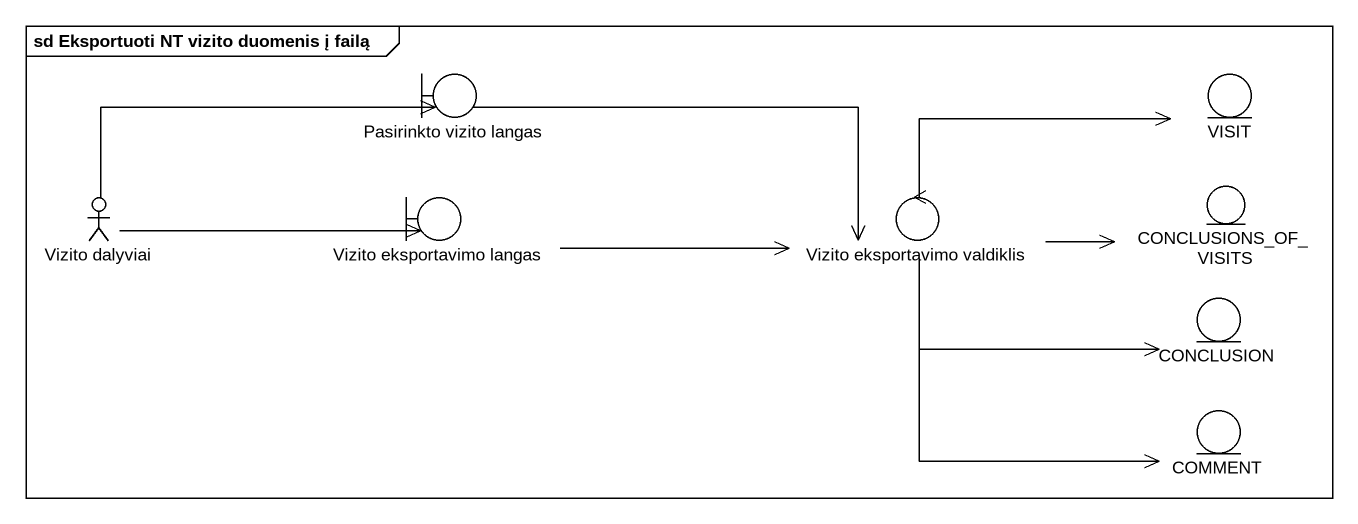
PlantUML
@startuml
mainframe sd Eksportuoti NT vizito duomenis į failą
boundary "Pasirinkto vizito langas" as Pasirinkto_vizito_langas
entity VISIT
actor "Vizito dalyviai" as Vizito_dalyviai
boundary "Vizito eksportavimo langas" as Vizito_eksportavimo_langas
control "Vizito eksportavimo valdiklis" as Vizito_eksportavimo
entity CONCLUSIONS_OF_VISITS
entity CONCLUSION
entity COMMENT
Pasirinkto_vizito_langas -right-> Vizito_eksportavimo
Vizito_dalyviai -right-> Pasirinkto_vizito_langas
Vizito_dalyviai -right-> Vizito_eksportavimo_langas
Vizito_eksportavimo_langas -right-> Vizito_eksportavimo
Vizito_eksportavimo -right-> VISIT
Vizito_eksportavimo -right-> CONCLUSIONS_OF_VISITS
Vizito_eksportavimo -right-> CONCLUSION
Vizito_eksportavimo --> COMMENT
@enduml
